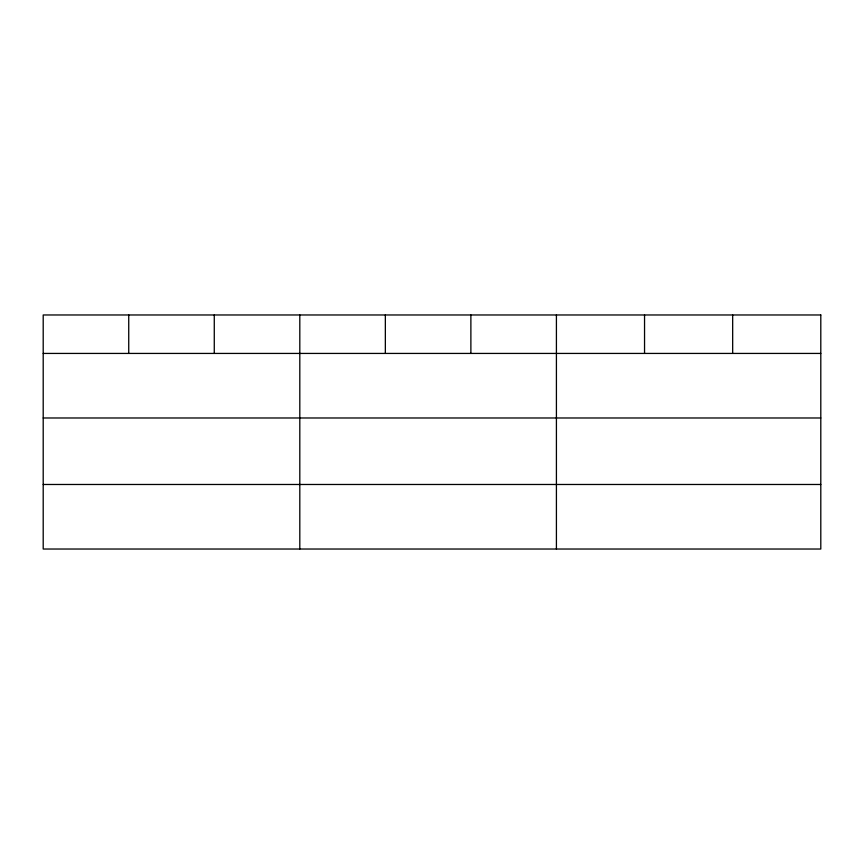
<?xml version="1.0" encoding="UTF-8"?>
<svg xmlns="http://www.w3.org/2000/svg" width="864" height="864" viewBox="0 0 864 864"><rect width="100%" height="100%" fill="white"/><g stroke="black" fill="none" stroke-linecap="round" stroke-linejoin="round"><path stroke-width="1.3" d="M43.2 353.43L820.8 353.43M43.2 417.982L820.8 417.982M43.2 484.477L820.8 484.477M732.672 314.971L732.672 353.43M644.544 314.971L644.544 353.43M556.416 314.971L556.416 549.029M470.88 314.971L470.88 353.43M385.344 314.971L385.344 353.43M299.808 314.971L299.808 549.029M214.272 314.971L214.272 353.43M128.736 314.971L128.736 353.43M820.8 314.971L43.2 314.971L43.2 549.029L820.8 549.029L820.8 314.971"/></g></svg>
